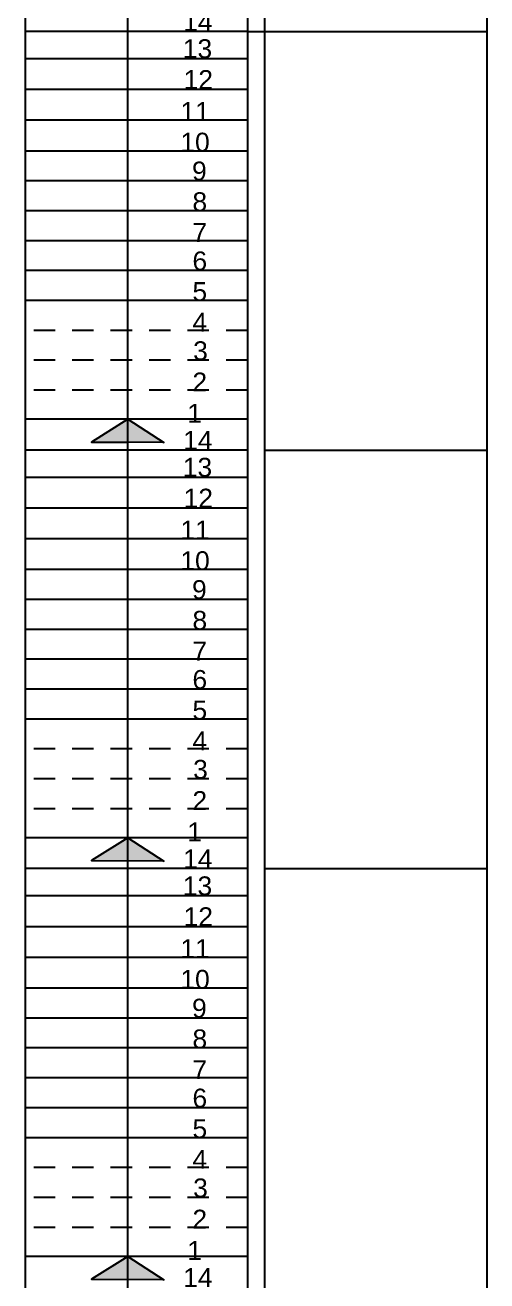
# Model space of a CAD drawing. Header units: millimetres. Extents: x 1217 to 2428, y 234 to 644.
# Drawn here: x 2243.77 to 2246.47, y 423.81 to 431.16 of the extents above; entities that cross this region are included whole.
import ezdxf

# ---------------------------------------------------------------- set-up
doc = ezdxf.new("R2010")
doc.units = ezdxf.units.MM
doc.linetypes.add('HIDDEN2', pattern=[0.1875, 0.125, -0.0625])
for name, color, linetype in [('0.1', 251, 'Continuous'), ('0.2', 2, 'Continuous'), ('0.3', 6, 'Continuous'), ('estructura', 3, 'Continuous'), ('Muebles', 8, 'Continuous'), ('MURO', 5, 'Continuous')]:
    doc.layers.add(name, color=color, linetype=linetype)
doc.styles.get("Standard").update_dxf_attribs({"font": 'arial.ttf'})

msp = doc.modelspace()

# ---------------------------------------------------------------- hatches: boundary and pattern name
at = {"layer": 'Muebles', "linetype": 'ByBlock'}
h = msp.add_hatch(color=256, dxfattribs=at)
h.paths.add_polyline_path([(2244.58119, 428.71471), (2244.37014, 428.71618), (2244.37108, 428.85099)])
h.paths.add_polyline_path([(2244.37108, 428.85099), (2244.37014, 428.71618), (2244.1591, 428.71765)])
h = msp.add_hatch(color=256, dxfattribs=at)
h.paths.add_polyline_path([(2244.58119, 426.26471), (2244.37014, 426.26618), (2244.37108, 426.40099)])
h.paths.add_polyline_path([(2244.37108, 426.40099), (2244.37014, 426.26618), (2244.1591, 426.26765)])
h = msp.add_hatch(color=256, dxfattribs=at)
h.paths.add_polyline_path([(2244.58119, 423.81471), (2244.37014, 423.81618), (2244.37108, 423.95099)])
h.paths.add_polyline_path([(2244.37108, 423.95099), (2244.37014, 423.81618), (2244.1591, 423.81765)])

# ---------------------------------------------------------------- linework, layer by layer
at = {"layer": '0.1', "ltscale": 3, "elevation": 0}
for points in [[(2244.37108, 428.82099), (2244.37108, 431.30099)], [(2244.37108, 428.84099), (2244.3714, 431.18617)], [(2245.07108, 431.12099), (2246.47108, 431.12099)], [(2245.07108, 431.12099), (2246.47108, 431.12099)], [(2244.37108, 426.37099), (2244.37108, 428.85099)], [(2244.37108, 426.39099), (2244.3714, 428.73617)], [(2245.17108, 428.67099), (2246.47108, 428.67099)], [(2245.17108, 428.67099), (2246.47108, 428.67099)], [(2244.37108, 423.92099), (2244.37108, 426.40099)], [(2244.37108, 423.94099), (2244.3714, 426.28617)], [(2245.17108, 426.22099), (2246.47108, 426.22099)], [(2245.17108, 426.22099), (2246.47108, 426.22099)], [(2244.37108, 421.47099), (2244.37108, 423.95099)], [(2244.37108, 421.49099), (2244.3714, 423.83617)]]:
    msp.add_lwpolyline(points, dxfattribs=at)
at = {"layer": '0.1', "linetype": 'HIDDEN2', "elevation": 0}
for points in [[(2245.07108, 429.37099), (2243.77108, 429.37099)], [(2245.07108, 429.19599), (2243.77108, 429.19599)], [(2245.07108, 429.02099), (2243.77108, 429.02099)], [(2245.07108, 426.92099), (2243.77108, 426.92099)], [(2245.07108, 426.74599), (2243.77108, 426.74599)], [(2245.07108, 426.57099), (2243.77108, 426.57099)], [(2245.07108, 424.47099), (2243.77108, 424.47099)], [(2245.07108, 424.29599), (2243.77108, 424.29599)], [(2245.07108, 424.12099), (2243.77108, 424.12099)]]:
    msp.add_lwpolyline(points, dxfattribs=at)
at = {"layer": '0.2', "ltscale": 3, "elevation": 0}
for points in [[(2245.07108, 431.12099), (2243.77108, 431.12099)], [(2245.07108, 430.96099), (2243.77108, 430.96099)], [(2245.07108, 430.78099), (2243.77108, 430.78099)], [(2245.07108, 430.60099), (2243.77108, 430.60099)], [(2245.07108, 428.85099), (2243.77108, 428.85099)], [(2245.07108, 428.67099), (2243.77108, 428.67099)], [(2245.07108, 428.51099), (2243.77108, 428.51099)], [(2245.07108, 428.33099), (2243.77108, 428.33099)], [(2245.07108, 428.15099), (2243.77108, 428.15099)], [(2245.07108, 426.40099), (2243.77108, 426.40099)], [(2245.07108, 426.22099), (2243.77108, 426.22099)], [(2245.07108, 426.06099), (2243.77108, 426.06099)], [(2245.07108, 425.88099), (2243.77108, 425.88099)], [(2245.07108, 425.70099), (2243.77108, 425.70099)], [(2245.07108, 423.95099), (2243.77108, 423.95099)]]:
    msp.add_lwpolyline(points, dxfattribs=at)
at = {"layer": '0.3', "ltscale": 3, "elevation": 0}
for points in [[(2245.07108, 430.42099), (2243.77108, 430.42099)], [(2245.07108, 430.24599), (2243.77108, 430.24599)], [(2245.07108, 430.07099), (2243.77108, 430.07099)], [(2245.07108, 429.89599), (2243.77108, 429.89599)], [(2245.07108, 427.97099), (2243.77108, 427.97099)], [(2245.07108, 427.79599), (2243.77108, 427.79599)], [(2245.07108, 427.62099), (2243.77108, 427.62099)], [(2245.07108, 427.44599), (2243.77108, 427.44599)], [(2245.07108, 425.52099), (2243.77108, 425.52099)], [(2245.07108, 425.34599), (2243.77108, 425.34599)], [(2245.07108, 425.17099), (2243.77108, 425.17099)], [(2245.07108, 424.99599), (2243.77108, 424.99599)]]:
    msp.add_lwpolyline(points, dxfattribs=at)
at = {"layer": 'Muebles', "linetype": 'ByBlock', "elevation": 0}
for points in [[(2244.37108, 428.85099), (2244.1591, 428.71765), (2244.37014, 428.71618)], [(2244.37108, 428.85099), (2244.58119, 428.71471), (2244.37014, 428.71618)], [(2244.37108, 426.40099), (2244.1591, 426.26765), (2244.37014, 426.26618)], [(2244.37108, 426.40099), (2244.58119, 426.26471), (2244.37014, 426.26618)], [(2244.37108, 423.95099), (2244.1591, 423.81765), (2244.37014, 423.81618)], [(2244.37108, 423.95099), (2244.58119, 423.81471), (2244.37014, 423.81618)]]:
    msp.add_lwpolyline(points, dxfattribs=at)
at = {"layer": 'MURO', "ltscale": 3, "elevation": 0}
for points in [[(2246.47108, 436.20099), (2246.47108, 374.87099)], [(2243.77108, 436.05099), (2243.77108, 378.27099)], [(2245.17108, 433.57099), (2245.17108, 431.09099)], [(2245.07108, 431.99599), (2245.07108, 431.09099)], [(2245.07108, 431.30099), (2245.07108, 429.72099)], [(2245.17108, 431.30099), (2245.17108, 428.85099)], [(2245.07108, 431.12099), (2245.07108, 429.72099)], [(2245.17108, 431.12099), (2245.17108, 428.64099)], [(2245.07108, 429.72099), (2243.77108, 429.72099)], [(2245.07108, 429.72099), (2245.07108, 428.85099)], [(2245.07108, 429.54599), (2243.77108, 429.54599)], [(2245.07108, 429.54599), (2245.07108, 428.64099)], [(2245.07108, 428.85099), (2245.07108, 427.27099)], [(2245.17108, 428.85099), (2245.17108, 426.40099)], [(2245.07108, 428.67099), (2245.07108, 427.27099)], [(2245.17108, 428.67099), (2245.17108, 426.19099)], [(2245.07108, 427.27099), (2243.77108, 427.27099)], [(2245.07108, 427.27099), (2245.07108, 426.40099)], [(2245.07108, 427.09599), (2243.77108, 427.09599)], [(2245.07108, 427.09599), (2245.07108, 426.19099)], [(2245.07108, 426.40099), (2245.07108, 424.82099)], [(2245.17108, 426.40099), (2245.17108, 423.95099)], [(2245.07108, 426.22099), (2245.07108, 424.82099)], [(2245.17108, 426.22099), (2245.17108, 423.74099)], [(2245.07108, 424.82099), (2243.77108, 424.82099)], [(2245.07108, 424.82099), (2245.07108, 423.95099)], [(2245.07108, 424.64599), (2243.77108, 424.64599)], [(2245.07108, 424.64599), (2245.07108, 423.74099)], [(2245.07108, 423.95099), (2245.07108, 422.37099)], [(2245.17108, 423.95099), (2245.17108, 421.50099)]]:
    msp.add_lwpolyline(points, dxfattribs=at)

# ---------------------------------------------------------------- texts
at = {"layer": 'estructura', "color": 1, "char_height": 0.1106475, "width": 0.1026, "attachment_point": 9, "line_spacing_factor": 0.938532}
for s, insert in [('\\fArial|b0|i0|c0|p34|;14', (2244.86706, 431.12231, 0)), ('\\fArial|b0|i0|c0|p34|;13', (2244.86487, 430.96305, 0)), ('\\fArial|b0|i0|c0|p34|;12', (2244.86966, 430.78385, 0)), ('\\fArial|b0|i0|c0|p34|;11', (2244.8505, 430.5969, 0)), ('\\fArial|b0|i0|c0|p34|;10', (2244.8505, 430.4159, 0)), ('\\fArial|b0|i0|c0|p34|;9', (2244.83306, 430.24707, 0)), ('\\fArial|b0|i0|c0|p34|;8', (2244.83542, 430.0673, 0)), ('\\fArial|b0|i0|c0|p34|;7', (2244.83542, 429.88879, 0)), ('\\fArial|b0|i0|c0|p34|;6', (2244.83542, 429.72087, 0)), ('\\fArial|b0|i0|c0|p34|;5', (2244.83542, 429.54123, 0)), ('\\fArial|b0|i0|c0|p34|;4', (2244.83542, 429.36404, 0)), ('\\fArial|b0|i0|c0|p34|;3', (2244.83945, 429.19491, 0)), ('\\fArial|b0|i0|c0|p34|;2', (2244.83542, 429.01369, 0)), ('\\fArial|b0|i0|c0|p34|;1', (2244.80516, 428.83046, 0)), ('\\fArial|b0|i0|c0|p34|;14', (2244.86706, 428.67231, 0)), ('\\fArial|b0|i0|c0|p34|;13', (2244.86487, 428.51305, 0)), ('\\fArial|b0|i0|c0|p34|;12', (2244.86966, 428.33385, 0)), ('\\fArial|b0|i0|c0|p34|;11', (2244.8505, 428.1469, 0)), ('\\fArial|b0|i0|c0|p34|;10', (2244.8505, 427.9659, 0)), ('\\fArial|b0|i0|c0|p34|;9', (2244.83306, 427.79707, 0)), ('\\fArial|b0|i0|c0|p34|;8', (2244.83542, 427.6173, 0)), ('\\fArial|b0|i0|c0|p34|;7', (2244.83542, 427.43879, 0)), ('\\fArial|b0|i0|c0|p34|;6', (2244.83542, 427.27087, 0)), ('\\fArial|b0|i0|c0|p34|;5', (2244.83542, 427.09123, 0)), ('\\fArial|b0|i0|c0|p34|;4', (2244.83542, 426.91404, 0)), ('\\fArial|b0|i0|c0|p34|;3', (2244.83945, 426.74491, 0)), ('\\fArial|b0|i0|c0|p34|;2', (2244.83542, 426.56369, 0)), ('\\fArial|b0|i0|c0|p34|;1', (2244.80516, 426.38046, 0)), ('\\fArial|b0|i0|c0|p34|;14', (2244.86706, 426.22231, 0)), ('\\fArial|b0|i0|c0|p34|;13', (2244.86487, 426.06305, 0)), ('\\fArial|b0|i0|c0|p34|;12', (2244.86966, 425.88385, 0)), ('\\fArial|b0|i0|c0|p34|;11', (2244.8505, 425.6969, 0)), ('\\fArial|b0|i0|c0|p34|;10', (2244.8505, 425.5159, 0)), ('\\fArial|b0|i0|c0|p34|;9', (2244.83306, 425.34707, 0)), ('\\fArial|b0|i0|c0|p34|;8', (2244.83542, 425.1673, 0)), ('\\fArial|b0|i0|c0|p34|;7', (2244.83542, 424.98879, 0)), ('\\fArial|b0|i0|c0|p34|;6', (2244.83542, 424.82087, 0)), ('\\fArial|b0|i0|c0|p34|;5', (2244.83542, 424.64123, 0)), ('\\fArial|b0|i0|c0|p34|;4', (2244.83542, 424.46404, 0)), ('\\fArial|b0|i0|c0|p34|;3', (2244.83945, 424.29491, 0)), ('\\fArial|b0|i0|c0|p34|;2', (2244.83542, 424.11369, 0)), ('\\fArial|b0|i0|c0|p34|;1', (2244.80516, 423.93046, 0)), ('\\fArial|b0|i0|c0|p34|;14', (2244.86706, 423.77231, 0))]:
    msp.add_mtext(s, dxfattribs=dict(at, insert=insert))

doc.saveas('drawing.dxf')
